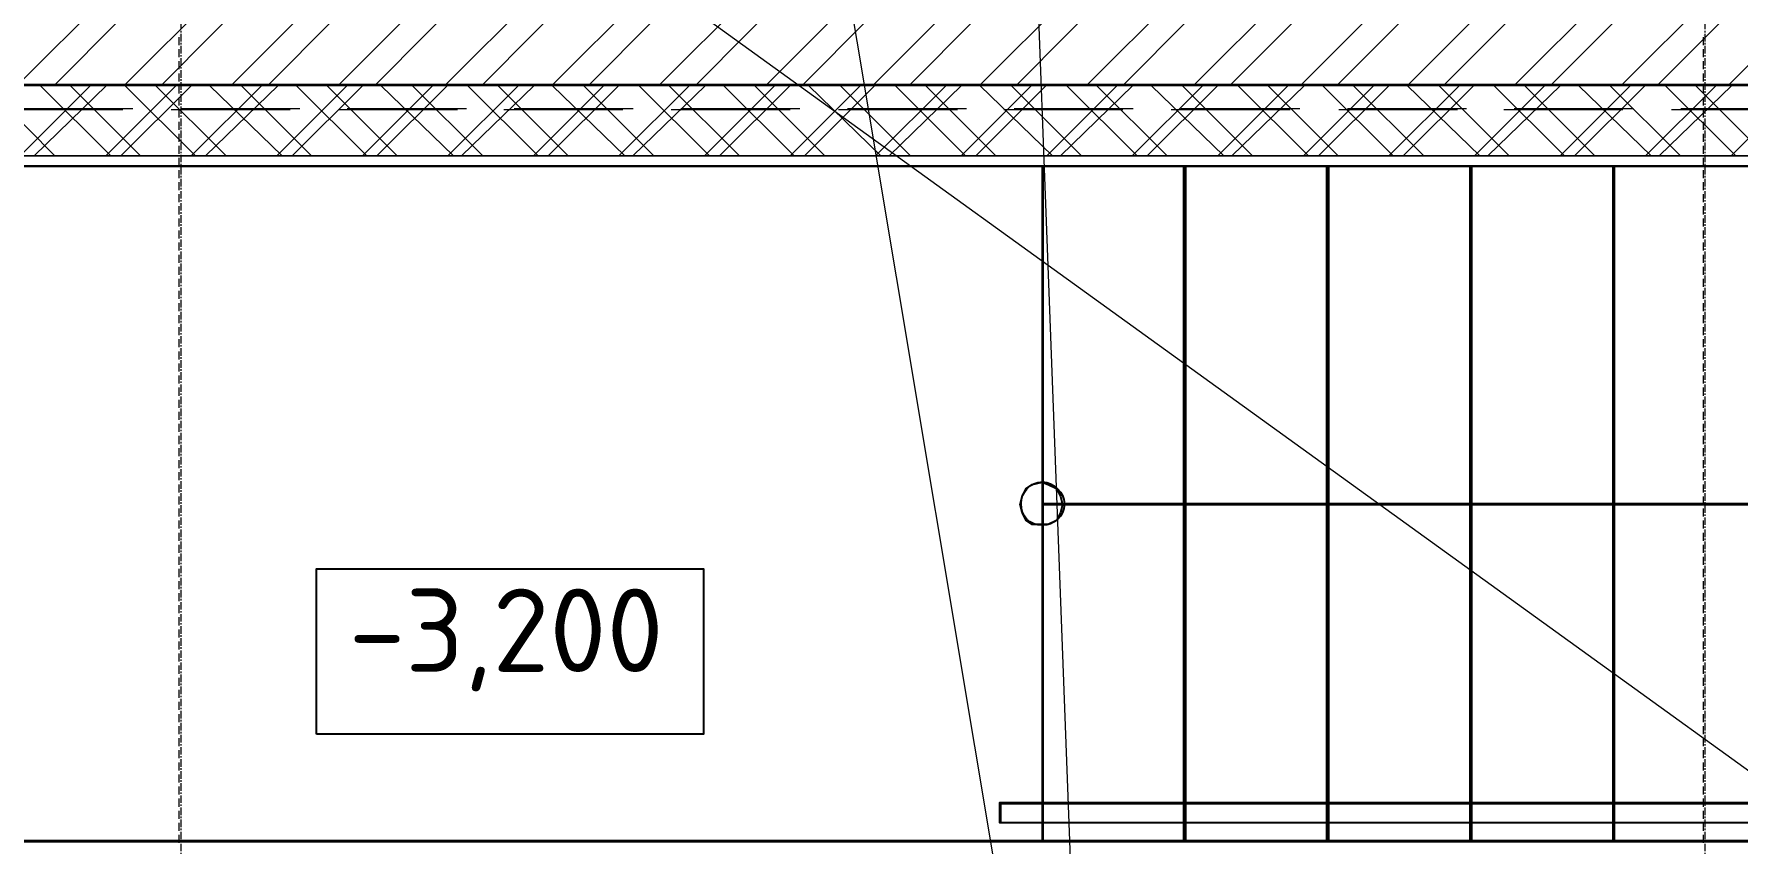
# Model space of a CAD drawing. Header units: millimetres. Extents: x -10178924 to 11692288, y -947381 to 58396.
# Drawn here: x 769950 to 773527, y -794543 to -792841 of the extents above; entities that cross this region are included whole.
import ezdxf

# ---------------------------------------------------------------- set-up
doc = ezdxf.new("R2010")
doc.units = ezdxf.units.MM
doc.linetypes.add('GOST2.303 4', pattern=[7, 5, -2, 0])
doc.linetypes.add('осевая', pattern=[50.8, 31.75, -6.35, 6.35, -6.35])
for name, color, linetype, lineweight in [('PDF _0', 7, 'Continuous', 9), ('PDF _Текст', 7, 'Continuous', 5), ('Отделка СТЕН', 6, 'Continuous', 13), ('Размеры клад.', 7, 'Continuous', 0), ('Размеры осевые', 153, 'Continuous', 9), ('Стены.1', 7, 'Continuous', 25), ('Утепление', 251, 'Continuous', 9), ('Штрих', 7, 'Continuous', 13), ('ШТРИХОВКА', 252, 'Continuous', 15)]:
    doc.layers.add(name, color=color, linetype=linetype, lineweight=lineweight)
for name, color, linetype in [('PDF _Лестницы _ крыльца.1', 7, 'Continuous'), ('PDF _Отделка СТЕН', 6, 'Continuous'), ('PDF _Стены.1', 7, 'Continuous'), ('PDF _Утепление', 6, 'Continuous'), ('PDF _Штрих', 7, 'Continuous'), ('Лестницы _ крыльца.1', 7, 'Continuous')]:
    doc.layers.add(name, color=color, linetype=linetype)
for name, color, linetype, true_color in [('PDF _Отметки', 7, 'Continuous', 0x7f9fff), ('PDF _Размеры осевые', 7, 'Continuous', 0x5d6970), ('PDF _штриховка', 7, 'Continuous', 0x95834a)]:
    doc.layers.add(name, color=color, linetype=linetype, true_color=true_color)
doc.styles.add('GOST 2.304_new', font='isocpeui.ttf')
doc.styles.add('PDF ISOCPEUR', font='isocpeur.ttf')
doc.dimstyles.new('SPDS 1_50', dxfattribs={"dimscale": 50, "dimtxt": 2.5, "dimasz": 1.77, "dimexe": 1.25, "dimexo": 0.625, "dimtad": 1, "dimdec": 0, "dimrnd": 0.001, "dimtxsty": 'GOST 2.304_new', "dimblk": 'ARCHTICK', "dimcen": 2.5, "dimdle": 2, "dimclrt": 256, "dimadec": 0, "dimazin": 2, "dimtfac": 0.75, "dimtdec": 0, "dimtmove": 1, "dimatfit": 3, "dimfxl": 1, "dimtolj": 1, "dimlwd": 9, "dimlwe": 9, "dimarcsym": 0})

# ---------------------------------------------------------------- blocks, each defined once
blk = doc.blocks.new('_ArchTick')
at = {"color": 0, "linetype": 'ByBlock', "const_width": 0.15}
blk.add_lwpolyline([(-0.5, -0.5), (0.5, 0.5)], dxfattribs=at)
blk = doc.blocks.new('*D2624')
at = {"layer": 'Defpoints', "color": 0, "ltscale": 100, "transparency": 16777216}
for p in [(44069.1, -13746.9), (49709.1, -13746.9), (49709.1, -14456.1)]:
    blk.add_point(p, dxfattribs=at)
at = {"layer": 'Размеры клад.', "color": 0, "lineweight": 9, "ltscale": 100, "transparency": 16777216}
for p, q in [((44069.1, -13778.2), (44069.1, -14518.6)), ((49709.1, -13778.2), (49709.1, -14518.6)), ((43969.1, -14456.1), (49809.1, -14456.1))]:
    blk.add_line(p, q, dxfattribs=at)
at = {"layer": 'Размеры клад.', "color": 0, "lineweight": 9, "ltscale": 100, "transparency": 16777216, "xscale": 88.5, "yscale": 88.5, "zscale": 88.5, "rotation": 180}
blk.add_blockref('_ArchTick', (44069.1, -14456.1), dxfattribs=at)
at = {"layer": 'Размеры клад.', "color": 0, "lineweight": 9, "ltscale": 100, "transparency": 16777216, "xscale": 88.5, "yscale": 88.5, "zscale": 88.5}
blk.add_blockref('_ArchTick', (49709.1, -14456.1), dxfattribs=at)
at = {"layer": 'Размеры клад.', "ltscale": 100, "transparency": 16777216, "insert": (46889.1, -14362.4), "char_height": 125, "attachment_point": 5, "style": 'GOST 2.304_new'}
blk.add_mtext('\\A1;5640', dxfattribs=at)
blk = doc.blocks.new('*D2625')
at = {"layer": 'Defpoints', "color": 0, "ltscale": 100, "transparency": 16777216}
for p in [(49709.1, -13746.9), (54209.1, -14046.9), (54209.1, -14456.1)]:
    blk.add_point(p, dxfattribs=at)
at = {"layer": 'Размеры клад.', "color": 0, "lineweight": 9, "ltscale": 100, "transparency": 16777216}
for p, q in [((49709.1, -13778.2), (49709.1, -14518.6)), ((54209.1, -14078.2), (54209.1, -14518.6)), ((49609.1, -14456.1), (54309.1, -14456.1))]:
    blk.add_line(p, q, dxfattribs=at)
at = {"layer": 'Размеры клад.', "color": 0, "lineweight": 9, "ltscale": 100, "transparency": 16777216, "xscale": 88.5, "yscale": 88.5, "zscale": 88.5, "rotation": 180}
blk.add_blockref('_ArchTick', (49709.1, -14456.1), dxfattribs=at)
at = {"layer": 'Размеры клад.', "color": 0, "lineweight": 9, "ltscale": 100, "transparency": 16777216, "xscale": 88.5, "yscale": 88.5, "zscale": 88.5}
blk.add_blockref('_ArchTick', (54209.1, -14456.1), dxfattribs=at)
at = {"layer": 'Размеры клад.', "ltscale": 100, "transparency": 16777216, "insert": (51959.1, -14362.4), "char_height": 125, "width": 983.713, "attachment_point": 5, "style": 'GOST 2.304_new'}
blk.add_mtext('\\A1;4500', dxfattribs=at)
blk = doc.blocks.new('A$C5282721b')
at = {"layer": 'Отделка СТЕН', "true_color": 0x000000, "transparency": 33554687}
h = blk.add_hatch(dxfattribs=at)
h.set_pattern_fill('ANSI37', color=18, scale=40)
h.set_pattern_definition([(45, (-34134.84, 25041.17), (-89.80256, 89.80256), []), (135, (-34134.84, 25041.17), (-89.80256, -89.80256), [])])
h.paths.add_polyline_path([(46450.164, -12303.9), (46450.164, -12153.9), (45249.391, -12156.906), (45250.164, -12303.9)])
h.paths.add_polyline_path([(47519.391, -12156.906), (47519.391, -12306.906), (52359.459, -12306.906), (52291.789, -12156.906)])
at = {"layer": 'ШТРИХОВКА', "ltscale": 100, "true_color": 0x000000, "transparency": 33554687}
h = blk.add_hatch(dxfattribs=at)
h.set_pattern_fill('ANSI31', color=18, scale=50)
h.set_pattern_definition([(45, (-78432.53, 22970.06), (-112.2532, 112.2532), [])])
h.paths.add_polyline_path([(51172.073, -6080.061), (51172.073, -6258.074), (50792.073, -6258.074), (50792.073, -5660.061), (53709.391, -5660.061), (53709.391, -5442.061), (54269.391, -5442.061), (54269.391, -12156.906), (47519.391, -12156.906), (47519.391, -11596.906), (50792.073, -11596.906), (50792.073, -11510.474), (51172.073, -11510.474), (51172.073, -11596.906), (53709.391, -11596.906), (53709.391, -6080.061)])
at = {"color": 18, "true_color": 0x000000, "transparency": 33554687}
for p, q in [((47519.391, -12326.906), (50778.775, -12326.906)), ((50778.775, -12326.906), (52368.482, -12326.906))]:
    blk.add_line(p, q, dxfattribs=at)
at = {"color": 18, "linetype": 'Continuous', "true_color": 0x000000, "transparency": 33554687}
blk.add_lwpolyline([(49709.092, -13036.906), (51900.894, -13036.906), (52155.955, -13036.906), (52405.348, -13036.906), (52167.291, -13099.255)], dxfattribs=at)
at = {"color": 18, "true_color": 0x000000, "transparency": 33554687}
for points in [[(49621.454, -13666.906), (52973.002, -13666.906)], [(49621.454, -13706.906), (49621.454, -13666.906)], [(49621.454, -13706.906), (52991.047, -13706.906)]]:
    blk.add_lwpolyline(points, dxfattribs=at)
at = {"color": 18, "linetype": 'Continuous', "true_color": 0x000000, "transparency": 33554687}
for points in [[(49663.751, -13036.908), (49663.751, -13014.236), (49680.755, -12991.564), (49709.095, -12991.564)], [(49709.095, -12991.564), (49731.767, -12991.564), (49754.439, -13014.236), (49754.439, -13036.908)], [(49709.095, -13082.252), (49680.755, -13082.252), (49663.751, -13065.248), (49663.751, -13036.908)], [(49754.439, -13036.908), (49754.439, -13065.248), (49731.767, -13082.252), (49709.095, -13082.252)]]:
    blk.add_open_spline(points, degree=3, dxfattribs=at)
at = {"layer": 'Лестницы _ крыльца.1', "color": 18, "true_color": 0x000000, "transparency": 33554687}
for p, q in [((49709.092, -12326.906), (49709.092, -13746.906)), ((50009.092, -12326.906), (50009.092, -13746.906)), ((50309.092, -12326.906), (50309.092, -13746.906)), ((50609.092, -12326.906), (50609.092, -13746.906)), ((50909.092, -12326.906), (50909.092, -13746.906))]:
    blk.add_line(p, q, dxfattribs=at)
at = {"layer": 'Лестницы _ крыльца.1', "color": 18, "lineweight": 30, "true_color": 0x000000, "transparency": 33554687}
blk.add_line((53009.092, -13746.906), (44069.092, -13746.906), dxfattribs=at)
at = {"layer": 'Размеры осевые', "color": 251, "linetype": 'осевая', "ltscale": 0.5, "transparency": 33554687}
for p, q in [((47900, -19000), (47900, 1500)), ((51100, -19000), (51100, 1500))]:
    blk.add_line(p, q, dxfattribs=at)
at = {"layer": 'Стены.1', "color": 18, "linetype": 'Continuous', "true_color": 0x000000, "transparency": 33554687, "flags": 128}
blk.add_lwpolyline([(54269.391, -12156.906), (30500.503, -12156.906)], dxfattribs=at)
at = {"layer": 'Утепление', "color": 18, "true_color": 0x000000, "transparency": 33554687}
for p, q in [((50778.775, -12306.906), (47519.391, -12306.906)), ((52359.459, -12306.906), (50778.775, -12306.906))]:
    blk.add_line(p, q, dxfattribs=at)
at = {"layer": 'Штрих', "color": 18, "linetype": 'GOST2.303 4', "ltscale": 50, "true_color": 0x000000, "transparency": 33554687}
blk.add_line((47549.092, -12206.906), (52314.346, -12206.906), dxfattribs=at)
at = {"layer": 'Размеры клад.', "color": 18, "ltscale": 100, "true_color": 0x000000, "transparency": 33554687}
for base, p1, p2, picture, middle in [((49709.092, -14456.119), (44069.092, -13746.906), (49709.092, -13746.906), '*D2624', (46889.092, -14362.369)), ((54209.092, -14456.119), (49709.092, -13746.906), (54209.092, -14046.906), '*D2625', (51959.092, -14362.369))]:
    dim = blk.add_linear_dim(base=base, p1=p1, p2=p2, dimstyle='SPDS 1_50', dxfattribs=at)
    dim.commit()
    dim.dimension.update_dxf_attribs({"geometry": picture, "text_midpoint": middle})

msp = doc.modelspace()

# ---------------------------------------------------------------- linework, layer by layer
at = {"layer": 'PDF _0', "color": 6, "lineweight": 25}
msp.add_lwpolyline([(769873.8, -793118), (773133.4, -793118), (774725.1, -793118)], dxfattribs=at)
at = {"layer": 'PDF _0', "lineweight": 25}
msp.add_lwpolyline([(772066.7, -793782.6), (772079.4, -793786.9), (772096.3, -793795.3), (772104.8, -793812.3), (772109, -793829.2), (772104.8, -793846.1), (772096.3, -793863.1), (772079.4, -793871.5), (772066.7, -793871.5), (772045.5, -793871.5), (772032.8, -793863.1), (772024.4, -793846.1), (772020.1, -793829.2), (772024.4, -793812.3), (772032.8, -793795.3), (772045.5, -793786.9)], close=True, dxfattribs=at)
for points in [[(772066.7, -793829.2), (774255.3, -793829.2), (774513.5, -793829.2), (774759, -793829.2), (774522, -793888.5)], [(775347.6, -794498.1), (771977.9, -794498.1), (771977.9, -794455.7), (775330.6, -794455.7)]]:
    msp.add_lwpolyline(points, dxfattribs=at)
at = {"layer": 'PDF _Лестницы _ крыльца.1', "lineweight": 25}
for points in [[(772066.7, -793118), (772066.7, -794536.1)], [(772363, -793118), (772363, -794536.1)], [(772663.6, -793118), (772663.6, -794536.1)], [(772964.2, -793118), (772964.2, -794536.1)], [(773264.7, -793118), (773264.7, -794536.1)]]:
    msp.add_lwpolyline(points, dxfattribs=at)
at = {"layer": 'PDF _Лестницы _ крыльца.1', "lineweight": 30}
msp.add_lwpolyline([(775364.5, -794536.2), (766424, -794536.2)], dxfattribs=at)
at = {"layer": 'PDF _Отделка СТЕН', "lineweight": 13}
for points in [[(769950, -793096.8), (770102.4, -792948.7)], [(770110.9, -793096.8), (769962.7, -792948.7)], [(770132.1, -793096.8), (770280.2, -792948.7)], [(770288.7, -793096.8), (770140.5, -792948.7)], [(770309.9, -793096.8), (770462.3, -792948.7)], [(770470.7, -793096.8), (770318.3, -792948.7)], [(770491.9, -793096.8), (770640.1, -792948.7)], [(770648.5, -793096.8), (770500.4, -792948.7)], [(770669.7, -793096.8), (770817.9, -792948.7)], [(770830.6, -793096.8), (770678.2, -792948.7)], [(770847.5, -793096.8), (770999.9, -792948.7)], [(771008.4, -793096.8), (770860.2, -792948.7)], [(771029.5, -793096.8), (771177.7, -792948.7)], [(771190.4, -793096.8), (771038, -792948.7)], [(771207.3, -793096.8), (771359.7, -792948.7)], [(771368.2, -793096.8), (771220, -792948.7)], [(771389.4, -793096.8), (771537.5, -792948.7)], [(771546, -793096.8), (771397.8, -792948.7)], [(771567.2, -793096.8), (771715.3, -792948.7)], [(771728, -793096.8), (771575.6, -792948.7)], [(771745, -793096.8), (771897.4, -792948.7)], [(771905.8, -793096.8), (771757.7, -792948.7)], [(771927, -793096.8), (772075.2, -792948.7)], [(772087.9, -793096.8), (771935.5, -792948.7)], [(772104.8, -793096.8), (772257.2, -792948.7)], [(772265.7, -793096.8), (772117.5, -792948.7)], [(772286.8, -793096.8), (772435, -792948.7)], [(772447.7, -793096.8), (772295.3, -792948.7)], [(772464.6, -793096.8), (772617, -792948.7)], [(772625.5, -793096.8), (772477.3, -792948.7)], [(772646.7, -793096.8), (772794.8, -792948.7)], [(772803.3, -793096.8), (772655.1, -792948.7)], [(772824.5, -793096.8), (772972.6, -792948.7)], [(772985.3, -793096.8), (772832.9, -792948.7)], [(773002.3, -793096.8), (773154.7, -792948.7)], [(773163.1, -793096.8), (773015, -792948.7)], [(773184.3, -793096.8), (773332.5, -792948.7)], [(773345.2, -793096.8), (773192.8, -792948.7)], [(773362.1, -793096.8), (773514.5, -792948.7)], [(773523, -793096.8), (773374.8, -792948.7)]]:
    msp.add_lwpolyline(points, dxfattribs=at)
at = {"layer": 'PDF _Отметки', "lineweight": 25}
msp.add_lwpolyline([(770542.7, -794311.8), (770542.7, -793964.7), (771355.5, -793964.7), (771355.5, -794311.8)], close=True, dxfattribs=at)
at = {"layer": 'PDF _Размеры осевые', "lineweight": 9}
for points in [[(770254.8, -792842.8), (770254.8, -792842.8)], [(770254.8, -792864), (770254.8, -792847.1)], [(773455.2, -792842.8), (773455.2, -792842.8)], [(773455.2, -792864), (773455.2, -792847.1)], [(770254.8, -792868.2), (770254.8, -792868.2)], [(770254.8, -792889.4), (770254.8, -792872.5)], [(773455.2, -792868.2), (773455.2, -792868.2)], [(773455.2, -792889.4), (773455.2, -792872.5)], [(770254.8, -792893.6), (770254.8, -792893.6)], [(770254.8, -792914.8), (770254.8, -792897.9)], [(770254.8, -792919), (770254.8, -792919)], [(770254.8, -792940.2), (770254.8, -792923.3)], [(773455.2, -792893.6), (773455.2, -792893.6)], [(773455.2, -792914.8), (773455.2, -792897.9)], [(773455.2, -792919), (773455.2, -792919)], [(773455.2, -792940.2), (773455.2, -792923.3)], [(770254.8, -792944.4), (770254.8, -792944.4)], [(770254.8, -792965.6), (770254.8, -792948.7)], [(773455.2, -792944.4), (773455.2, -792944.4)], [(773455.2, -792965.6), (773455.2, -792948.7)], [(770254.8, -792969.8), (770254.8, -792969.8)], [(770254.8, -792991), (770254.8, -792974.1)], [(770254.8, -792995.2), (770254.8, -792995.2)], [(773455.2, -792969.8), (773455.2, -792969.8)], [(773455.2, -792991), (773455.2, -792974.1)], [(773455.2, -792995.2), (773455.2, -792995.2)], [(770254.8, -793016.4), (770254.8, -792999.5)], [(770254.8, -793020.6), (770254.8, -793020.6)], [(770254.8, -793041.8), (770254.8, -793024.9)], [(773455.2, -793016.4), (773455.2, -792999.5)], [(773455.2, -793020.6), (773455.2, -793020.6)], [(773455.2, -793041.8), (773455.2, -793024.9)], [(770254.8, -793046), (770254.8, -793046)], [(770254.8, -793067.2), (770254.8, -793050.3)], [(773455.2, -793046), (773455.2, -793046)], [(773455.2, -793067.2), (773455.2, -793050.3)], [(770254.8, -793071.4), (770254.8, -793071.4)], [(770254.8, -793092.6), (770254.8, -793075.7)], [(770254.8, -793096.8), (770254.8, -793096.8)], [(770254.8, -793118), (770254.8, -793101.1)], [(773455.2, -793071.4), (773455.2, -793071.4)], [(773455.2, -793092.6), (773455.2, -793075.7)], [(773455.2, -793096.8), (773455.2, -793096.8)], [(773455.2, -793118), (773455.2, -793101.1)], [(770254.8, -793122.2), (770254.8, -793122.2)], [(770254.8, -793143.4), (770254.8, -793126.5)], [(773455.2, -793122.2), (773455.2, -793122.2)], [(773455.2, -793143.4), (773455.2, -793126.5)], [(770254.8, -793147.6), (770254.8, -793147.6)], [(770254.8, -793168.8), (770254.8, -793151.9)], [(770254.8, -793173), (770254.8, -793173)], [(773455.2, -793147.6), (773455.2, -793147.6)], [(773455.2, -793168.8), (773455.2, -793151.9)], [(773455.2, -793173), (773455.2, -793173)], [(770254.8, -793194.2), (770254.8, -793177.3)], [(770254.8, -793198.4), (770254.8, -793198.4)], [(770254.8, -793219.6), (770254.8, -793202.7)], [(773455.2, -793194.2), (773455.2, -793177.3)], [(773455.2, -793198.4), (773455.2, -793198.4)], [(773455.2, -793219.6), (773455.2, -793202.7)], [(770254.8, -793223.8), (770254.8, -793223.8)], [(770254.8, -793245), (770254.8, -793228.1)], [(773455.2, -793223.8), (773455.2, -793223.8)], [(773455.2, -793245), (773455.2, -793228.1)], [(770254.8, -793249.2), (770254.8, -793249.2)], [(770254.8, -793270.4), (770254.8, -793253.5)], [(770254.8, -793274.6), (770254.8, -793274.6)], [(770254.8, -793295.8), (770254.8, -793278.9)], [(773455.2, -793249.2), (773455.2, -793249.2)], [(773455.2, -793270.4), (773455.2, -793253.5)], [(773455.2, -793274.6), (773455.2, -793274.6)], [(773455.2, -793295.8), (773455.2, -793278.9)], [(770254.8, -793300), (770254.8, -793300)], [(770254.8, -793321.2), (770254.8, -793304.3)], [(773455.2, -793300), (773455.2, -793300)], [(773455.2, -793321.2), (773455.2, -793304.3)], [(770254.8, -793325.4), (770254.8, -793325.4)], [(770254.8, -793346.6), (770254.8, -793329.7)], [(770254.8, -793350.8), (770254.8, -793350.8)], [(773455.2, -793325.4), (773455.2, -793325.4)], [(773455.2, -793346.6), (773455.2, -793329.7)], [(773455.2, -793350.8), (773455.2, -793350.8)], [(770254.8, -793372), (770254.8, -793355.1)], [(770254.8, -793376.2), (770254.8, -793376.2)], [(770254.8, -793397.4), (770254.8, -793380.5)], [(773455.2, -793372), (773455.2, -793355.1)], [(773455.2, -793376.2), (773455.2, -793376.2)], [(773455.2, -793397.4), (773455.2, -793380.5)], [(770254.8, -793401.6), (770254.8, -793401.6)], [(770254.8, -793422.8), (770254.8, -793405.9)], [(773455.2, -793401.6), (773455.2, -793401.6)], [(773455.2, -793422.8), (773455.2, -793405.9)], [(770254.8, -793427), (770254.8, -793427)], [(770254.8, -793448.2), (770254.8, -793431.3)], [(770254.8, -793452.4), (770254.8, -793452.4)], [(770254.8, -793473.6), (770254.8, -793456.7)], [(773455.2, -793427), (773455.2, -793427)], [(773455.2, -793448.2), (773455.2, -793431.3)], [(773455.2, -793452.4), (773455.2, -793452.4)], [(773455.2, -793473.6), (773455.2, -793456.7)], [(770254.8, -793477.8), (770254.8, -793477.8)], [(770254.8, -793499), (770254.8, -793482.1)], [(773455.2, -793477.8), (773455.2, -793477.8)], [(773455.2, -793499), (773455.2, -793482.1)], [(770254.8, -793503.2), (770254.8, -793503.2)], [(770254.8, -793524.4), (770254.8, -793507.5)], [(770254.8, -793528.6), (770254.8, -793528.6)], [(773455.2, -793503.2), (773455.2, -793503.2)], [(773455.2, -793524.4), (773455.2, -793507.5)], [(773455.2, -793528.6), (773455.2, -793528.6)], [(770254.8, -793549.8), (770254.8, -793532.9)], [(770254.8, -793554), (770254.8, -793554)], [(770254.8, -793575.2), (770254.8, -793558.3)], [(773455.2, -793549.8), (773455.2, -793532.9)], [(773455.2, -793554), (773455.2, -793554)], [(773455.2, -793575.2), (773455.2, -793558.3)], [(770254.8, -793579.4), (770254.8, -793579.4)], [(770254.8, -793600.6), (770254.8, -793583.7)], [(773455.2, -793579.4), (773455.2, -793579.4)], [(773455.2, -793600.6), (773455.2, -793583.7)], [(770254.8, -793604.8), (770254.8, -793604.8)], [(770254.8, -793626), (770254.8, -793609.1)], [(770254.8, -793630.2), (770254.8, -793630.2)], [(770254.8, -793651.4), (770254.8, -793634.5)], [(773455.2, -793604.8), (773455.2, -793604.8)], [(773455.2, -793626), (773455.2, -793609.1)], [(773455.2, -793630.2), (773455.2, -793630.2)], [(773455.2, -793651.4), (773455.2, -793634.5)], [(770254.8, -793655.6), (770254.8, -793655.6)], [(770254.8, -793676.8), (770254.8, -793659.9)], [(773455.2, -793655.6), (773455.2, -793655.6)], [(773455.2, -793676.8), (773455.2, -793659.9)], [(770254.8, -793681), (770254.8, -793681)], [(770254.8, -793702.2), (770254.8, -793685.3)], [(770254.8, -793706.4), (770254.8, -793706.4)], [(770254.8, -793727.6), (770254.8, -793710.7)], [(773455.2, -793681), (773455.2, -793681)], [(773455.2, -793702.2), (773455.2, -793685.3)], [(773455.2, -793706.4), (773455.2, -793706.4)], [(773455.2, -793727.6), (773455.2, -793710.7)], [(770254.8, -793731.8), (770254.8, -793731.8)], [(770254.8, -793753), (770254.8, -793736.1)], [(773455.2, -793731.8), (773455.2, -793731.8)], [(773455.2, -793753), (773455.2, -793736.1)], [(770254.8, -793757.2), (770254.8, -793757.2)], [(770254.8, -793778.4), (770254.8, -793761.5)], [(770254.8, -793782.6), (770254.8, -793782.6)], [(773455.2, -793757.2), (773455.2, -793757.2)], [(773455.2, -793778.4), (773455.2, -793761.5)], [(773455.2, -793782.6), (773455.2, -793782.6)], [(770254.8, -793803.8), (770254.8, -793786.9)], [(770254.8, -793808), (770254.8, -793808)], [(770254.8, -793829.2), (770254.8, -793812.3)], [(773455.2, -793803.8), (773455.2, -793786.9)], [(773455.2, -793808), (773455.2, -793808)], [(773455.2, -793829.2), (773455.2, -793812.3)], [(770254.8, -793833.4), (770254.8, -793833.4)], [(770254.8, -793854.6), (770254.8, -793837.7)], [(773455.2, -793833.4), (773455.2, -793833.4)], [(773455.2, -793854.6), (773455.2, -793837.7)], [(770254.8, -793858.8), (770254.8, -793858.8)], [(770254.8, -793880), (770254.8, -793863.1)], [(770254.8, -793884.2), (770254.8, -793884.2)], [(770254.8, -793905.4), (770254.8, -793888.5)], [(773455.2, -793858.8), (773455.2, -793858.8)], [(773455.2, -793880), (773455.2, -793863.1)], [(773455.2, -793884.2), (773455.2, -793884.2)], [(773455.2, -793905.4), (773455.2, -793888.5)], [(770254.8, -793909.6), (770254.8, -793909.6)], [(770254.8, -793930.8), (770254.8, -793913.9)], [(773455.2, -793909.6), (773455.2, -793909.6)], [(773455.2, -793930.8), (773455.2, -793913.9)], [(770254.8, -793935), (770254.8, -793935)], [(770254.8, -793956.2), (770254.8, -793939.3)], [(770254.8, -793960.4), (770254.8, -793960.4)], [(773455.2, -793935), (773455.2, -793935)], [(773455.2, -793956.2), (773455.2, -793939.3)], [(773455.2, -793960.4), (773455.2, -793960.4)], [(770254.8, -793981.6), (770254.8, -793964.7)], [(770254.8, -793985.8), (770254.8, -793985.8)], [(770254.8, -794007), (770254.8, -793990.1)], [(773455.2, -793981.6), (773455.2, -793964.7)], [(773455.2, -793985.8), (773455.2, -793985.8)], [(773455.2, -794007), (773455.2, -793990.1)], [(770254.8, -794011.2), (770254.8, -794011.2)], [(770254.8, -794032.4), (770254.8, -794015.5)], [(773455.2, -794011.2), (773455.2, -794011.2)], [(773455.2, -794032.4), (773455.2, -794015.5)], [(770254.8, -794036.6), (770254.8, -794036.6)], [(770254.8, -794057.8), (770254.8, -794040.9)], [(770254.8, -794062), (770254.8, -794062)], [(770254.8, -794083.2), (770254.8, -794066.3)], [(773455.2, -794036.6), (773455.2, -794036.6)], [(773455.2, -794057.8), (773455.2, -794040.9)], [(773455.2, -794062), (773455.2, -794062)], [(773455.2, -794083.2), (773455.2, -794066.3)], [(770254.8, -794087.4), (770254.8, -794087.4)], [(770254.8, -794108.6), (770254.8, -794091.7)], [(773455.2, -794087.4), (773455.2, -794087.4)], [(773455.2, -794108.6), (773455.2, -794091.7)], [(770254.8, -794112.8), (770254.8, -794112.8)], [(770254.8, -794134), (770254.8, -794117.1)], [(770254.8, -794138.2), (770254.8, -794138.2)], [(773455.2, -794112.8), (773455.2, -794112.8)], [(773455.2, -794134), (773455.2, -794117.1)], [(773455.2, -794138.2), (773455.2, -794138.2)], [(770254.8, -794159.4), (770254.8, -794142.5)], [(770254.8, -794163.6), (770254.8, -794163.6)], [(770254.8, -794184.8), (770254.8, -794167.9)], [(773455.2, -794159.4), (773455.2, -794142.5)], [(773455.2, -794163.6), (773455.2, -794163.6)], [(773455.2, -794184.8), (773455.2, -794167.9)], [(770254.8, -794189), (770254.8, -794189)], [(770254.8, -794210.2), (770254.8, -794193.3)], [(773455.2, -794189), (773455.2, -794189)], [(773455.2, -794210.2), (773455.2, -794193.3)], [(770254.8, -794214.4), (770254.8, -794214.4)], [(770254.8, -794235.6), (770254.8, -794218.7)], [(770254.8, -794239.8), (770254.8, -794239.8)], [(770254.8, -794261), (770254.8, -794244.1)], [(773455.2, -794214.4), (773455.2, -794214.4)], [(773455.2, -794235.6), (773455.2, -794218.7)], [(773455.2, -794239.8), (773455.2, -794239.8)], [(773455.2, -794261), (773455.2, -794244.1)], [(770254.8, -794265.2), (770254.8, -794265.2)], [(770254.8, -794286.4), (770254.8, -794269.5)], [(773455.2, -794265.2), (773455.2, -794265.2)], [(773455.2, -794286.4), (773455.2, -794269.5)], [(770254.8, -794290.6), (770254.8, -794290.6)], [(770254.8, -794311.8), (770254.8, -794294.9)], [(770254.8, -794316), (770254.8, -794316)], [(773455.2, -794290.6), (773455.2, -794290.6)], [(773455.2, -794311.8), (773455.2, -794294.9)], [(773455.2, -794316), (773455.2, -794316)], [(770254.8, -794337.2), (770254.8, -794320.3)], [(770254.8, -794341.4), (770254.8, -794341.4)], [(770254.8, -794362.6), (770254.8, -794345.7)], [(773455.2, -794337.2), (773455.2, -794320.3)], [(773455.2, -794341.4), (773455.2, -794341.4)], [(773455.2, -794362.6), (773455.2, -794345.7)], [(770254.8, -794366.8), (770254.8, -794366.8)], [(770254.8, -794388), (770254.8, -794371.1)], [(773455.2, -794366.8), (773455.2, -794366.8)], [(773455.2, -794388), (773455.2, -794371.1)], [(770254.8, -794392.2), (770254.8, -794392.2)], [(770254.8, -794413.4), (770254.8, -794396.5)], [(770254.8, -794417.6), (770254.8, -794417.6)], [(770254.8, -794438.8), (770254.8, -794421.9)], [(773455.2, -794392.2), (773455.2, -794392.2)], [(773455.2, -794413.4), (773455.2, -794396.5)], [(773455.2, -794417.6), (773455.2, -794417.6)], [(773455.2, -794438.8), (773455.2, -794421.9)], [(770254.8, -794443), (770254.8, -794443)], [(770254.8, -794464.2), (770254.8, -794447.3)], [(773455.2, -794443), (773455.2, -794443)], [(773455.2, -794464.2), (773455.2, -794447.3)], [(770254.8, -794468.4), (770254.8, -794468.4)], [(770254.8, -794489.6), (770254.8, -794472.7)], [(770254.8, -794493.8), (770254.8, -794493.8)], [(770254.8, -794515), (770254.8, -794498.1)], [(773455.2, -794468.4), (773455.2, -794468.4)], [(773455.2, -794489.6), (773455.2, -794472.7)], [(773455.2, -794493.8), (773455.2, -794493.8)], [(773455.2, -794515), (773455.2, -794498.1)], [(770254.8, -794519.2), (770254.8, -794519.2)], [(770254.8, -794540.4), (770254.8, -794523.5)], [(773455.2, -794519.2), (773455.2, -794519.2)], [(773455.2, -794540.4), (773455.2, -794523.5)]]:
    msp.add_lwpolyline(points, dxfattribs=at)
at = {"layer": 'PDF _Стены.1', "lineweight": 25}
msp.add_lwpolyline([(776626, -792948.7), (752856.7, -792948.7)], dxfattribs=at)
at = {"layer": 'PDF _Текст'}
for points in [[(772032.8, -792118.9), (772172.5, -795818.7), (771266.6, -790387.6)], [(770847.5, -792436.4), (777493.6, -797236.9), (777595.2, -797236.9), (780296, -797236.9)]]:
    msp.add_lwpolyline(points, dxfattribs=at)
at = {"layer": 'PDF _Утепление', "lineweight": 9}
msp.add_lwpolyline([(774716.8, -793096.8), (773133.6, -793096.8), (769874, -793096.8)], dxfattribs=at)
at = {"layer": 'PDF _Штрих', "lineweight": 13}
for points in [[(769903.5, -792999.5), (770136.3, -792999.5)], [(770237.9, -792999.5), (770487.6, -792999.5)], [(770589.3, -792999.5), (770839, -792999.5)], [(770936.4, -792999.5), (771186.2, -792999.5)], [(771287.8, -792999.5), (771537.5, -792999.5)], [(771639.1, -792999.5), (771888.9, -792999.5)], [(771986.3, -792999.5), (772236, -792999.5)], [(772337.6, -792999.5), (772587.4, -792999.5)], [(772689, -792999.5), (772938.8, -792999.5)], [(773036.1, -792999.5), (773285.9, -792999.5)], [(773387.5, -792999.5), (773637.3, -792999.5)]]:
    msp.add_lwpolyline(points, dxfattribs=at)
at = {"layer": 'PDF _штриховка', "color": 251, "lineweight": 5, "true_color": 0x636466}
for points in [[(772684.8, -792948.7), (773332.5, -792301)], [(772909.1, -792948.7), (773527.2, -792330.6)], [(769992.4, -792948.7), (770551.1, -792385.6)], [(770216.7, -792948.7), (770775.5, -792385.6)], [(770441.1, -792948.7), (770999.9, -792385.6)], [(770665.5, -792948.7), (771224.2, -792385.6)], [(770889.8, -792948.7), (771448.6, -792385.6)], [(771114.2, -792948.7), (771673, -792385.6)], [(771338.6, -792948.7), (771897.3, -792385.6)], [(771562.9, -792948.7), (772121.7, -792385.6)], [(771787.3, -792948.7), (772346.1, -792385.6)], [(772011.7, -792948.7), (772570.5, -792385.6)], [(772236, -792948.7), (772794.8, -792385.6)], [(772460.4, -792948.7), (773023.4, -792385.6)], [(773133.5, -792948.7), (773696.5, -792385.6)], [(773357.9, -792948.7), (773920.9, -792385.6)]]:
    msp.add_lwpolyline(points, dxfattribs=at)

# ---------------------------------------------------------------- block references
msp.add_blockref('A$C5282721b', (722358.6, -780790.4))

# ---------------------------------------------------------------- texts
at = {"layer": 'PDF _Текст', "color": 161, "true_color": 0x7f9fff, "insert": (770610.4, -794114), "char_height": 175, "attachment_point": 4, "style": 'PDF ISOCPEUR'}
msp.add_mtext('-3,200', dxfattribs=at)

doc.saveas('drawing.dxf')
